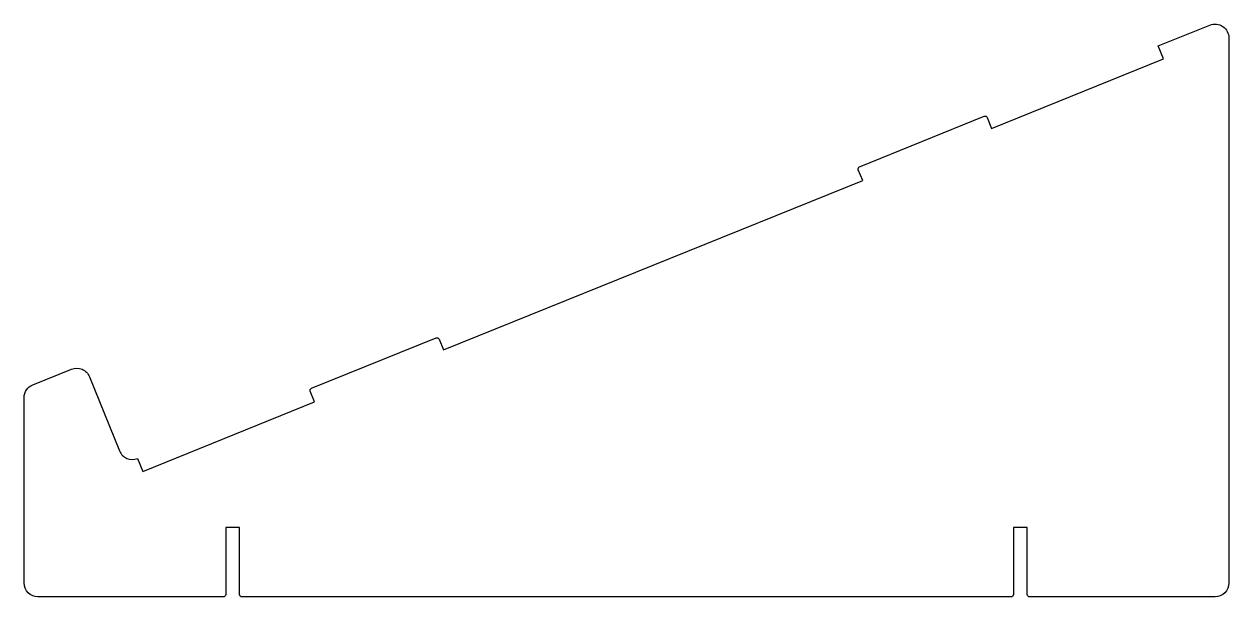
# Model space of a CAD drawing. Header units: millimetres. Extents: x 0 to 260, y 0 to 124.
import ezdxf

# ---------------------------------------------------------------- set-up
doc = ezdxf.new("R2010")
doc.units = ezdxf.units.MM
doc.layers.get('0').update_dxf_attribs({"linetype": 'CONTINUOUS'})

msp = doc.modelspace()

# ---------------------------------------------------------------- linework, layer by layer
msp.add_lwpolyline([(180.03, 92.15, -0.414214), (180.31, 92.8), (207.2, 103.67, -0.414214), (207.85, 103.39), (208.79, 101.07), (245.87, 116.06), (244.75, 118.84), (255.88, 123.33, -0.531709), (260, 120.55), (260, 3, -0.414214), (257, 0), (217, 0, -0.414214), (216.5, 0.5), (216.5, 15), (213.5, 15), (213.5, 0.5, -0.414214), (213, 0), (47, 0, -0.414214), (46.5, 0.5), (46.5, 15), (43.5, 15), (43.5, 0.5, -0.414214), (43, 0), (3, 0, -0.414214), (0, 3), (0, 42.98, -0.305731), (1.88, 45.76), (10.22, 49.13, -0.414214), (14.12, 47.47), (20.58, 31.5, 0.414214), (24.48, 29.84), (25.6, 27.06), (62.69, 42.05), (61.76, 44.36, -0.414214), (62.03, 45.02), (88.92, 55.88, -0.414214), (89.57, 55.6), (90.51, 53.29), (180.97, 89.83)], format="xyb", close=True)

doc.saveas('drawing.dxf')
